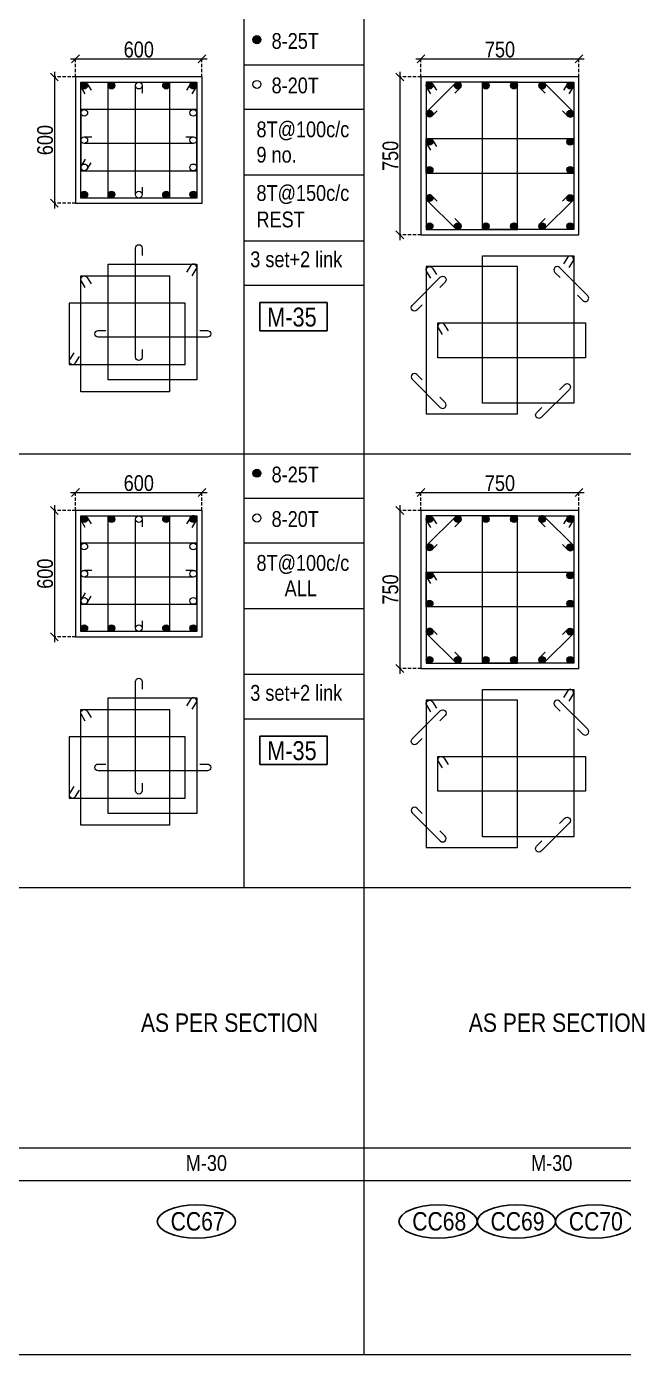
# Model space of a CAD drawing. Header units: millimetres. Extents: x 1112055 to 3390982, y -148532 to 766891.
# Drawn here: x 2734651 to 2745985, y 574628 to 599864 of the extents above; entities that cross this region are included whole.
import ezdxf
from ezdxf.enums import TextEntityAlignment as Align

# ---------------------------------------------------------------- set-up
doc = ezdxf.new("R2010")
doc.units = ezdxf.units.MM
doc.header["$PDMODE"] = 35
doc.header["$PDSIZE"] = -25
doc.linetypes.add('DASHED2', pattern=[0.375, 0.25, -0.125])
doc.linetypes.add('Hidden', pattern=[9.525, 6.35, -3.175])
for name, color, linetype, lineweight in [('B COL. SIZE DIM', 220, 'Continuous', 25), ('B COLSCH', 204, 'Continuous', 20), ('B COLUMN', 1, 'Hidden', 9), ('B STEEL', 34, 'Continuous', 15)]:
    doc.layers.add(name, color=color, linetype=linetype, lineweight=lineweight)
doc.layers.add('B TEXT', color=7, linetype='Continuous')
doc.styles.add('dim inside', font='romans.shx', dxfattribs={"width": 0.8, "height": 125})
doc.styles.add('SWINC', font='swissc.ttf')
doc.dimstyles.new('dim inside', dxfattribs={"dimtxt": 125, "dimasz": 100, "dimexe": 0, "dimexo": 0, "dimgap": 10, "dimtad": 0, "dimdec": 0, "dimzin": 0, "dimdsep": 46, "dimtxsty": 'dim inside', "dimblk": 'SMALL', "dimcen": 0.09, "dimadec": 0, "dimazin": 0, "dimtfac": 1, "dimtdec": 0, "dimtofl": 0, "dimtmove": 0, "dimatfit": 3, "dimfxl": 1, "dimtolj": 1, "dimtzin": 0, "dimarcsym": 2})

# ---------------------------------------------------------------- blocks, each defined once
blk = doc.blocks.new('_Oblique')
at = {"color": 0, "linetype": 'ByBlock', "lineweight": -2}
blk.add_line((-0.5, -0.5), (0.5, 0.5), dxfattribs=at)
blk = doc.blocks.new('*D5473')
at = {"layer": 'B COL. SIZE DIM', "color": 250, "lineweight": 9, "ltscale": 250, "transparency": 16777216}
blk.add_line((2735482, 591011), (2738082, 591011), dxfattribs=at)
at = {"layer": 'B COL. SIZE DIM', "color": 250, "linetype": 'DASHED2', "lineweight": 9, "ltscale": 250, "transparency": 16777216}
for p, q in [((2735582, 590666), (2735582, 591011)), ((2737982, 590666), (2737982, 591011))]:
    blk.add_line(p, q, dxfattribs=at)
at = {"layer": 'Defpoints', "color": 0, "lineweight": 40, "transparency": 16777216}
for p in [(2737982, 591011), (2735582, 590666), (2737982, 590666)]:
    blk.add_point(p, dxfattribs=at)
at = {"layer": 'B COL. SIZE DIM', "color": 250, "lineweight": 9, "transparency": 16777216, "xscale": 150, "yscale": 150, "zscale": 150, "rotation": 180}
blk.add_blockref('_Oblique', (2735582, 591011), dxfattribs=at)
at = {"layer": 'B COL. SIZE DIM', "color": 250, "lineweight": 9, "transparency": 16777216, "xscale": 150, "yscale": 150, "zscale": 150}
blk.add_blockref('_Oblique', (2737982, 591011), dxfattribs=at)
at = {"layer": 'B COL. SIZE DIM', "color": 6, "transparency": 16777216, "insert": (2736782, 591186), "char_height": 300, "attachment_point": 5, "style": 'SWINC'}
blk.add_mtext('\\A1;600', dxfattribs=at)
blk = doc.blocks.new('*D5474')
at = {"layer": 'B COL. SIZE DIM', "color": 250, "lineweight": 9, "ltscale": 250, "transparency": 16777216}
blk.add_line((2735178, 590766), (2735178, 588166), dxfattribs=at)
at = {"layer": 'B COL. SIZE DIM', "color": 250, "linetype": 'DASHED2', "lineweight": 9, "ltscale": 250, "transparency": 16777216}
for p, q in [((2735582, 590666), (2735178, 590666)), ((2735582, 588266), (2735178, 588266))]:
    blk.add_line(p, q, dxfattribs=at)
at = {"layer": 'Defpoints', "color": 0, "lineweight": 40, "transparency": 16777216}
for p in [(2735582, 590666), (2735178, 588266), (2735582, 588266)]:
    blk.add_point(p, dxfattribs=at)
at = {"layer": 'B COL. SIZE DIM', "color": 250, "lineweight": 9, "transparency": 16777216, "xscale": 150, "yscale": 150, "zscale": 150}
for p, rotation in [((2735178, 590666), 90), ((2735178, 588266), 270)]:
    blk.add_blockref('_Oblique', p, dxfattribs=dict(at, rotation=rotation))
at = {"layer": 'B COL. SIZE DIM', "color": 6, "transparency": 16777216, "insert": (2735003, 589466), "char_height": 300, "attachment_point": 5, "rotation": 90, "style": 'SWINC'}
blk.add_mtext('\\A1;600', dxfattribs=at)
blk = doc.blocks.new('*D5475')
at = {"layer": 'B COL. SIZE DIM', "color": 250, "lineweight": 9, "ltscale": 250, "transparency": 16777216}
blk.add_line((2735482, 599251), (2738082, 599251), dxfattribs=at)
at = {"layer": 'B COL. SIZE DIM', "color": 250, "linetype": 'DASHED2', "lineweight": 9, "ltscale": 250, "transparency": 16777216}
for p, q in [((2735582, 598906), (2735582, 599251)), ((2737982, 598906), (2737982, 599251))]:
    blk.add_line(p, q, dxfattribs=at)
at = {"layer": 'Defpoints', "color": 0, "lineweight": 40, "transparency": 16777216}
for p in [(2737982, 599251), (2735582, 598906), (2737982, 598906)]:
    blk.add_point(p, dxfattribs=at)
at = {"layer": 'B COL. SIZE DIM', "color": 250, "lineweight": 9, "transparency": 16777216, "xscale": 150, "yscale": 150, "zscale": 150, "rotation": 180}
blk.add_blockref('_Oblique', (2735582, 599251), dxfattribs=at)
at = {"layer": 'B COL. SIZE DIM', "color": 250, "lineweight": 9, "transparency": 16777216, "xscale": 150, "yscale": 150, "zscale": 150}
blk.add_blockref('_Oblique', (2737982, 599251), dxfattribs=at)
at = {"layer": 'B COL. SIZE DIM', "color": 6, "transparency": 16777216, "insert": (2736782, 599426), "char_height": 300, "attachment_point": 5, "style": 'SWINC'}
blk.add_mtext('\\A1;600', dxfattribs=at)
blk = doc.blocks.new('*D5476')
at = {"layer": 'B COL. SIZE DIM', "color": 250, "lineweight": 9, "ltscale": 250, "transparency": 16777216}
blk.add_line((2735178, 599006), (2735178, 596406), dxfattribs=at)
at = {"layer": 'B COL. SIZE DIM', "color": 250, "linetype": 'DASHED2', "lineweight": 9, "ltscale": 250, "transparency": 16777216}
for p, q in [((2735582, 598906), (2735178, 598906)), ((2735582, 596506), (2735178, 596506))]:
    blk.add_line(p, q, dxfattribs=at)
at = {"layer": 'Defpoints', "color": 0, "lineweight": 40, "transparency": 16777216}
for p in [(2735582, 598906), (2735178, 596506), (2735582, 596506)]:
    blk.add_point(p, dxfattribs=at)
at = {"layer": 'B COL. SIZE DIM', "color": 250, "lineweight": 9, "transparency": 16777216, "xscale": 150, "yscale": 150, "zscale": 150}
for p, rotation in [((2735178, 598906), 90), ((2735178, 596506), 270)]:
    blk.add_blockref('_Oblique', p, dxfattribs=dict(at, rotation=rotation))
at = {"layer": 'B COL. SIZE DIM', "color": 6, "transparency": 16777216, "insert": (2735003, 597706), "char_height": 300, "attachment_point": 5, "rotation": 90, "style": 'SWINC'}
blk.add_mtext('\\A1;600', dxfattribs=at)
blk = doc.blocks.new('*D5485')
at = {"layer": 'B COL. SIZE DIM', "color": 250, "lineweight": 9, "ltscale": 250, "transparency": 16777216}
blk.add_line((2742041, 591011), (2745241, 591011), dxfattribs=at)
at = {"layer": 'B COL. SIZE DIM', "color": 250, "linetype": 'DASHED2', "lineweight": 9, "ltscale": 250, "transparency": 16777216}
for p, q in [((2742141, 590666), (2742141, 591011)), ((2745141, 590666), (2745141, 591011))]:
    blk.add_line(p, q, dxfattribs=at)
at = {"layer": 'Defpoints', "color": 0, "lineweight": 40, "transparency": 16777216}
for p in [(2745141, 591011), (2742141, 590666), (2745141, 590666)]:
    blk.add_point(p, dxfattribs=at)
at = {"layer": 'B COL. SIZE DIM', "color": 250, "lineweight": 9, "transparency": 16777216, "xscale": 150, "yscale": 150, "zscale": 150, "rotation": 180}
blk.add_blockref('_Oblique', (2742141, 591011), dxfattribs=at)
at = {"layer": 'B COL. SIZE DIM', "color": 250, "lineweight": 9, "transparency": 16777216, "xscale": 150, "yscale": 150, "zscale": 150}
blk.add_blockref('_Oblique', (2745141, 591011), dxfattribs=at)
at = {"layer": 'B COL. SIZE DIM', "color": 6, "transparency": 16777216, "insert": (2743641, 591186), "char_height": 300, "attachment_point": 5, "style": 'SWINC'}
blk.add_mtext('\\A1;750', dxfattribs=at)
blk = doc.blocks.new('*D5486')
at = {"layer": 'B COL. SIZE DIM', "color": 250, "lineweight": 9, "ltscale": 250, "transparency": 16777216}
blk.add_line((2741737, 590766), (2741737, 587566), dxfattribs=at)
at = {"layer": 'B COL. SIZE DIM', "color": 250, "linetype": 'DASHED2', "lineweight": 9, "ltscale": 250, "transparency": 16777216}
for p, q in [((2742141, 590666), (2741737, 590666)), ((2742141, 587666), (2741737, 587666))]:
    blk.add_line(p, q, dxfattribs=at)
at = {"layer": 'Defpoints', "color": 0, "lineweight": 40, "transparency": 16777216}
for p in [(2742141, 590666), (2741737, 587666), (2742141, 587666)]:
    blk.add_point(p, dxfattribs=at)
at = {"layer": 'B COL. SIZE DIM', "color": 250, "lineweight": 9, "transparency": 16777216, "xscale": 150, "yscale": 150, "zscale": 150}
for p, rotation in [((2741737, 590666), 90), ((2741737, 587666), 270)]:
    blk.add_blockref('_Oblique', p, dxfattribs=dict(at, rotation=rotation))
at = {"layer": 'B COL. SIZE DIM', "color": 6, "transparency": 16777216, "insert": (2741562, 589166), "char_height": 300, "attachment_point": 5, "rotation": 90, "style": 'SWINC'}
blk.add_mtext('\\A1;750', dxfattribs=at)
blk = doc.blocks.new('*D5489')
at = {"layer": 'B COL. SIZE DIM', "color": 250, "lineweight": 9, "ltscale": 250, "transparency": 16777216}
blk.add_line((2742041, 599251), (2745241, 599251), dxfattribs=at)
at = {"layer": 'B COL. SIZE DIM', "color": 250, "linetype": 'DASHED2', "lineweight": 9, "ltscale": 250, "transparency": 16777216}
for p, q in [((2742141, 598906), (2742141, 599251)), ((2745141, 598906), (2745141, 599251))]:
    blk.add_line(p, q, dxfattribs=at)
at = {"layer": 'Defpoints', "color": 0, "lineweight": 40, "transparency": 16777216}
for p in [(2745141, 599251), (2742141, 598906), (2745141, 598906)]:
    blk.add_point(p, dxfattribs=at)
at = {"layer": 'B COL. SIZE DIM', "color": 250, "lineweight": 9, "transparency": 16777216, "xscale": 150, "yscale": 150, "zscale": 150, "rotation": 180}
blk.add_blockref('_Oblique', (2742141, 599251), dxfattribs=at)
at = {"layer": 'B COL. SIZE DIM', "color": 250, "lineweight": 9, "transparency": 16777216, "xscale": 150, "yscale": 150, "zscale": 150}
blk.add_blockref('_Oblique', (2745141, 599251), dxfattribs=at)
at = {"layer": 'B COL. SIZE DIM', "color": 6, "transparency": 16777216, "insert": (2743641, 599426), "char_height": 300, "attachment_point": 5, "style": 'SWINC'}
blk.add_mtext('\\A1;750', dxfattribs=at)
blk = doc.blocks.new('*D5490')
at = {"layer": 'B COL. SIZE DIM', "color": 250, "lineweight": 9, "ltscale": 250, "transparency": 16777216}
blk.add_line((2741737, 599006), (2741737, 595806), dxfattribs=at)
at = {"layer": 'B COL. SIZE DIM', "color": 250, "linetype": 'DASHED2', "lineweight": 9, "ltscale": 250, "transparency": 16777216}
for p, q in [((2742141, 598906), (2741737, 598906)), ((2742141, 595906), (2741737, 595906))]:
    blk.add_line(p, q, dxfattribs=at)
at = {"layer": 'Defpoints', "color": 0, "lineweight": 40, "transparency": 16777216}
for p in [(2742141, 598906), (2741737, 595906), (2742141, 595906)]:
    blk.add_point(p, dxfattribs=at)
at = {"layer": 'B COL. SIZE DIM', "color": 250, "lineweight": 9, "transparency": 16777216, "xscale": 150, "yscale": 150, "zscale": 150}
for p, rotation in [((2741737, 598906), 90), ((2741737, 595906), 270)]:
    blk.add_blockref('_Oblique', p, dxfattribs=dict(at, rotation=rotation))
at = {"layer": 'B COL. SIZE DIM', "color": 6, "transparency": 16777216, "insert": (2741562, 597406), "char_height": 300, "attachment_point": 5, "rotation": 90, "style": 'SWINC'}
blk.add_mtext('\\A1;750', dxfattribs=at)

msp = doc.modelspace()

# ---------------------------------------------------------------- hatches: boundary and pattern name
at = {"layer": 'B STEEL', "lineweight": 9, "ltscale": 0.5}
h = msp.add_hatch(color=34, dxfattribs=at)
edge = h.paths.add_edge_path()
edge.add_arc((2739025.3, 599614.8), 76.8, 0, 360)
h = msp.add_hatch(color=34, dxfattribs=at)
edge = h.paths.add_edge_path()
edge.add_arc((2735746.2, 598741.7), 64, 0, 360)
at = {"layer": 'B STEEL'}
h = msp.add_hatch(color=34, dxfattribs=at)
edge = h.paths.add_edge_path()
edge.add_arc((2736264.2, 598741.7), 64, 0, 360)
h = msp.add_hatch(color=34, dxfattribs=at)
edge = h.paths.add_edge_path()
edge.add_arc((2737300.1, 598741.7), 64, 0, 360)
at = {"layer": 'B STEEL', "lineweight": 9, "ltscale": 0.5}
h = msp.add_hatch(color=34, dxfattribs=at)
edge = h.paths.add_edge_path()
edge.add_arc((2737818.1, 598741.7), 64, 180, 540, ccw=False)
h = msp.add_hatch(color=34, dxfattribs=at)
edge = h.paths.add_edge_path()
edge.add_arc((2742304.5, 598741.7), 64, 0, 360)
at = {"layer": 'B STEEL'}
h = msp.add_hatch(color=34, dxfattribs=at)
edge = h.paths.add_edge_path()
edge.add_arc((2742838.9, 598741.7), 64, 0, 360)
h = msp.add_hatch(color=34, dxfattribs=at)
edge = h.paths.add_edge_path()
edge.add_arc((2743373.3, 598741.7), 64, 0, 360)
h = msp.add_hatch(color=34, dxfattribs=at)
edge = h.paths.add_edge_path()
edge.add_arc((2743907.7, 598741.7), 64, 0, 360)
h = msp.add_hatch(color=34, dxfattribs=at)
edge = h.paths.add_edge_path()
edge.add_arc((2744442.1, 598741.7), 64, 0, 360)
at = {"layer": 'B STEEL', "lineweight": 9, "ltscale": 0.5}
h = msp.add_hatch(color=34, dxfattribs=at)
edge = h.paths.add_edge_path()
edge.add_arc((2744976.5, 598741.7), 64, 180, 540, ccw=False)
at = {"layer": 'B STEEL'}
h = msp.add_hatch(color=34, dxfattribs=at)
edge = h.paths.add_edge_path()
edge.add_arc((2742304.5, 598207.3), 64, 0, 360)
h = msp.add_hatch(color=34, dxfattribs=at)
edge = h.paths.add_edge_path()
edge.add_arc((2744976.5, 598207.3), 64, 0, 360)
h = msp.add_hatch(color=34, dxfattribs=at)
edge = h.paths.add_edge_path()
edge.add_arc((2742304.5, 597672.9), 64, 0, 360)
h = msp.add_hatch(color=34, dxfattribs=at)
edge = h.paths.add_edge_path()
edge.add_arc((2744976.5, 597672.9), 64, 0, 360)
h = msp.add_hatch(color=34, dxfattribs=at)
edge = h.paths.add_edge_path()
edge.add_arc((2742304.5, 597138.5), 64, 0, 360)
h = msp.add_hatch(color=34, dxfattribs=at)
edge = h.paths.add_edge_path()
edge.add_arc((2744976.5, 597138.5), 64, 0, 360)
at = {"layer": 'B STEEL', "lineweight": 9, "ltscale": 0.5}
h = msp.add_hatch(color=34, dxfattribs=at)
edge = h.paths.add_edge_path()
edge.add_arc((2735746.2, 596669.7), 64, 0, 360, ccw=False)
at = {"layer": 'B STEEL'}
h = msp.add_hatch(color=34, dxfattribs=at)
edge = h.paths.add_edge_path()
edge.add_arc((2736264.2, 596669.7), 64, 0, 360)
h = msp.add_hatch(color=34, dxfattribs=at)
edge = h.paths.add_edge_path()
edge.add_arc((2737300.1, 596669.7), 64, 0, 360)
at = {"layer": 'B STEEL', "lineweight": 9, "ltscale": 0.5}
h = msp.add_hatch(color=34, dxfattribs=at)
edge = h.paths.add_edge_path()
edge.add_arc((2737818.1, 596669.7), 64, -180, 180)
at = {"layer": 'B STEEL'}
h = msp.add_hatch(color=34, dxfattribs=at)
edge = h.paths.add_edge_path()
edge.add_arc((2742304.5, 596604.1), 64, 0, 360)
h = msp.add_hatch(color=34, dxfattribs=at)
edge = h.paths.add_edge_path()
edge.add_arc((2744976.5, 596604.1), 64, 0, 360)
at = {"layer": 'B STEEL', "lineweight": 9, "ltscale": 0.5}
h = msp.add_hatch(color=34, dxfattribs=at)
edge = h.paths.add_edge_path()
edge.add_arc((2742304.5, 596069.7), 64, 0, 360, ccw=False)
at = {"layer": 'B STEEL'}
h = msp.add_hatch(color=34, dxfattribs=at)
edge = h.paths.add_edge_path()
edge.add_arc((2742838.9, 596069.7), 64, 0, 360)
h = msp.add_hatch(color=34, dxfattribs=at)
edge = h.paths.add_edge_path()
edge.add_arc((2743373.3, 596069.7), 64, 0, 360)
h = msp.add_hatch(color=34, dxfattribs=at)
edge = h.paths.add_edge_path()
edge.add_arc((2743907.7, 596069.7), 64, 0, 360)
h = msp.add_hatch(color=34, dxfattribs=at)
edge = h.paths.add_edge_path()
edge.add_arc((2744442.1, 596069.7), 64, 0, 360)
at = {"layer": 'B STEEL', "lineweight": 9, "ltscale": 0.5}
h = msp.add_hatch(color=34, dxfattribs=at)
edge = h.paths.add_edge_path()
edge.add_arc((2744976.5, 596069.7), 64, -180, 180)
h = msp.add_hatch(color=34, dxfattribs=at)
edge = h.paths.add_edge_path()
edge.add_arc((2739025.3, 591375), 76.8, 0, 360)
h = msp.add_hatch(color=34, dxfattribs=at)
edge = h.paths.add_edge_path()
edge.add_arc((2735746.2, 590501.8), 64, 0, 360)
at = {"layer": 'B STEEL'}
h = msp.add_hatch(color=34, dxfattribs=at)
edge = h.paths.add_edge_path()
edge.add_arc((2736264.2, 590501.8), 64, 0, 360)
h = msp.add_hatch(color=34, dxfattribs=at)
edge = h.paths.add_edge_path()
edge.add_arc((2737300.1, 590501.8), 64, 0, 360)
at = {"layer": 'B STEEL', "lineweight": 9, "ltscale": 0.5}
h = msp.add_hatch(color=34, dxfattribs=at)
edge = h.paths.add_edge_path()
edge.add_arc((2737818.1, 590501.8), 64, 180, 540, ccw=False)
h = msp.add_hatch(color=34, dxfattribs=at)
edge = h.paths.add_edge_path()
edge.add_arc((2742304.5, 590501.8), 64, 0, 360)
at = {"layer": 'B STEEL'}
h = msp.add_hatch(color=34, dxfattribs=at)
edge = h.paths.add_edge_path()
edge.add_arc((2742838.9, 590501.8), 64, 0, 360)
h = msp.add_hatch(color=34, dxfattribs=at)
edge = h.paths.add_edge_path()
edge.add_arc((2743373.3, 590501.8), 64, 0, 360)
h = msp.add_hatch(color=34, dxfattribs=at)
edge = h.paths.add_edge_path()
edge.add_arc((2743907.7, 590501.8), 64, 0, 360)
h = msp.add_hatch(color=34, dxfattribs=at)
edge = h.paths.add_edge_path()
edge.add_arc((2744442.1, 590501.8), 64, 0, 360)
at = {"layer": 'B STEEL', "lineweight": 9, "ltscale": 0.5}
h = msp.add_hatch(color=34, dxfattribs=at)
edge = h.paths.add_edge_path()
edge.add_arc((2744976.5, 590501.8), 64, 180, 540, ccw=False)
at = {"layer": 'B STEEL'}
h = msp.add_hatch(color=34, dxfattribs=at)
edge = h.paths.add_edge_path()
edge.add_arc((2742304.5, 589967.4), 64, 0, 360)
h = msp.add_hatch(color=34, dxfattribs=at)
edge = h.paths.add_edge_path()
edge.add_arc((2744976.5, 589967.4), 64, 0, 360)
h = msp.add_hatch(color=34, dxfattribs=at)
edge = h.paths.add_edge_path()
edge.add_arc((2742304.5, 589433), 64, 0, 360)
h = msp.add_hatch(color=34, dxfattribs=at)
edge = h.paths.add_edge_path()
edge.add_arc((2744976.5, 589433), 64, 0, 360)
h = msp.add_hatch(color=34, dxfattribs=at)
edge = h.paths.add_edge_path()
edge.add_arc((2742304.5, 588898.6), 64, 0, 360)
h = msp.add_hatch(color=34, dxfattribs=at)
edge = h.paths.add_edge_path()
edge.add_arc((2744976.5, 588898.6), 64, 0, 360)
at = {"layer": 'B STEEL', "lineweight": 9, "ltscale": 0.5}
h = msp.add_hatch(color=34, dxfattribs=at)
edge = h.paths.add_edge_path()
edge.add_arc((2735746.2, 588429.9), 64, 0, 360, ccw=False)
at = {"layer": 'B STEEL'}
h = msp.add_hatch(color=34, dxfattribs=at)
edge = h.paths.add_edge_path()
edge.add_arc((2736264.2, 588429.9), 64, 0, 360)
h = msp.add_hatch(color=34, dxfattribs=at)
edge = h.paths.add_edge_path()
edge.add_arc((2737300.1, 588429.9), 64, 0, 360)
at = {"layer": 'B STEEL', "lineweight": 9, "ltscale": 0.5}
h = msp.add_hatch(color=34, dxfattribs=at)
edge = h.paths.add_edge_path()
edge.add_arc((2737818.1, 588429.9), 64, -180, 180)
at = {"layer": 'B STEEL'}
h = msp.add_hatch(color=34, dxfattribs=at)
edge = h.paths.add_edge_path()
edge.add_arc((2742304.5, 588364.2), 64, 0, 360)
h = msp.add_hatch(color=34, dxfattribs=at)
edge = h.paths.add_edge_path()
edge.add_arc((2744976.5, 588364.2), 64, 0, 360)
at = {"layer": 'B STEEL', "lineweight": 9, "ltscale": 0.5}
h = msp.add_hatch(color=34, dxfattribs=at)
edge = h.paths.add_edge_path()
edge.add_arc((2742304.5, 587829.9), 64, 0, 360, ccw=False)
at = {"layer": 'B STEEL'}
h = msp.add_hatch(color=34, dxfattribs=at)
edge = h.paths.add_edge_path()
edge.add_arc((2742838.9, 587829.9), 64, 0, 360)
h = msp.add_hatch(color=34, dxfattribs=at)
edge = h.paths.add_edge_path()
edge.add_arc((2743373.3, 587829.9), 64, 0, 360)
h = msp.add_hatch(color=34, dxfattribs=at)
edge = h.paths.add_edge_path()
edge.add_arc((2743907.7, 587829.9), 64, 0, 360)
h = msp.add_hatch(color=34, dxfattribs=at)
edge = h.paths.add_edge_path()
edge.add_arc((2744442.1, 587829.9), 64, 0, 360)
at = {"layer": 'B STEEL', "lineweight": 9, "ltscale": 0.5}
h = msp.add_hatch(color=34, dxfattribs=at)
edge = h.paths.add_edge_path()
edge.add_arc((2744976.5, 587829.9), 64, -180, 180)

# ---------------------------------------------------------------- linework, layer by layer
at = {"layer": 'B COLSCH', "color": 250, "lineweight": 0}
for p, q in [((2741053.4, 649422.2), (2741053.4, 574628.3)), ((2738779.1, 641182.4), (2738779.1, 583503.5)), ((2738779.1, 599138.2), (2741053.4, 599138.2)), ((2738779.1, 598293.2), (2741053.4, 598293.2)), ((2738779.1, 597043.4), (2741053.4, 597043.4)), ((2738779.1, 595793.6), (2741053.4, 595793.6)), ((2738779.1, 594948.6), (2741053.4, 594948.6)), ((2686433.2, 591743.3), (2815548.4, 591743.3)), ((2738779.1, 590898.3), (2741053.4, 590898.3)), ((2738779.1, 590053.3), (2741053.4, 590053.3)), ((2738779.1, 588803.5), (2741053.4, 588803.5)), ((2738779.1, 587553.8), (2741053.4, 587553.8)), ((2738779.1, 586708.8), (2741053.4, 586708.8)), ((2686433.2, 583503.5), (2815548.4, 583503.5)), ((2686433.2, 578552.6), (2815548.4, 578552.6)), ((2686433.2, 577933.7), (2815548.4, 577933.7)), ((2686433.2, 574628.3), (2815548.4, 574628.3))]:
    msp.add_line(p, q, dxfattribs=at)
at = {"layer": 'B COLUMN', "color": 1, "linetype": 'ByBlock', "lineweight": 20}
for points in [[(2735582.2, 596505.7), (2737982.2, 596505.7), (2737982.2, 598905.7), (2735582.2, 598905.7)], [(2742140.5, 595905.7), (2745140.5, 595905.7), (2745140.5, 598905.7), (2742140.5, 598905.7)], [(2735582.2, 588265.8), (2737982.2, 588265.8), (2737982.2, 590665.8), (2735582.2, 590665.8)], [(2742140.5, 587665.8), (2745140.5, 587665.8), (2745140.5, 590665.8), (2742140.5, 590665.8)]]:
    msp.add_lwpolyline(points, close=True, dxfattribs=at)
at = {"layer": 'B STEEL', "color": 34, "lineweight": 9, "ltscale": 0.5}
for points in [[(2735766.4, 598586.6), (2735691.7, 598708.1, -1), (2735800.7, 598775.2), (2735875.5, 598653.7)], [(2736846.2, 596812.3), (2736846.2, 596669.7, -1), (2736718.1, 596669.7), (2736718.1, 598741.7, -1), (2736846.2, 598741.7), (2736846.2, 598599)], [(2737797.9, 598586.6), (2737872.7, 598708.1, 1), (2737763.6, 598775.2), (2737688.9, 598653.7)], [(2742324.8, 598586.6), (2742250, 598708.1, -1), (2742359.1, 598775.2), (2742433.8, 598653.7)], [(2742450.7, 598262.9), (2742349.8, 598162, -1), (2742259.3, 598252.5), (2742793.7, 598786.9, -1), (2742884.2, 598696.4), (2742783.3, 598595.5)], [(2744830.4, 598262.9), (2744931.2, 598162, 1), (2745021.8, 598252.5), (2744487.4, 598786.9, 1), (2744396.8, 598696.4), (2744497.7, 598595.5)], [(2744956.3, 598586.6), (2745031, 598708.1, 1), (2744922, 598775.2), (2744847.2, 598653.7)], [(2737675.5, 597769.7), (2737818.1, 597769.7, -1), (2737818.1, 597641.7), (2735746.2, 597641.7, -1), (2735746.2, 597769.7), (2735888.8, 597769.7)], [(2742324.8, 597517.8), (2742250, 597639.3, -1), (2742359.1, 597706.4), (2742433.8, 597584.9)], [(2735766.4, 597342.7), (2735691.7, 597221.2, 1), (2735800.7, 597154.1), (2735875.5, 597275.6)], [(2742450.7, 596548.5), (2742349.8, 596649.4, 1), (2742259.3, 596558.8), (2742793.7, 596024.4, 1), (2742884.2, 596115), (2742783.3, 596215.8)], [(2744830.4, 596548.5), (2744931.2, 596649.4, -1), (2745021.8, 596558.8), (2744487.4, 596024.4, -1), (2744396.8, 596115), (2744497.7, 596215.8)], [(2736846.2, 593724.9), (2736846.2, 593582.2, -1), (2736718.1, 593582.2), (2736718.1, 595654.2, -1), (2736846.2, 595654.2), (2736846.2, 595511.5)], [(2737797.9, 595128.8), (2737872.7, 595250.3, 1), (2737763.6, 595317.4), (2737688.9, 595196)], [(2744956.3, 595285.4), (2745031, 595406.9, 1), (2744922, 595474), (2744847.2, 595352.5)], [(2735766.4, 594905.8), (2735691.7, 595027.3, -1), (2735800.7, 595094.4), (2735875.5, 594972.9)], [(2742164.7, 594574.7), (2742063.9, 594473.8, -1), (2741973.3, 594564.4), (2742507.7, 595098.8, -1), (2742598.3, 595008.2), (2742497.4, 594907.4)], [(2742324.8, 595083), (2742250, 595204.5, -1), (2742359.1, 595271.6), (2742433.8, 595150.2)], [(2745116.3, 594759.3), (2745217.2, 594658.4, 1), (2745307.7, 594749), (2744773.3, 595283.3, 1), (2744682.8, 595192.8), (2744783.7, 595091.9)], [(2737941.1, 594088.8), (2738083.7, 594088.8, -1), (2738083.7, 593960.8), (2736011.7, 593960.8, -1), (2736011.7, 594088.8), (2736154.4, 594088.8)], [(2742547.9, 594014.3), (2742473.2, 594135.7, -1), (2742582.2, 594202.9), (2742657, 594081.4)], [(2735545.1, 593661.9), (2735470.4, 593540.4, 1), (2735579.4, 593473.3), (2735654.2, 593594.8)], [(2742164.7, 593150.4), (2742063.9, 593251.3, 1), (2741973.3, 593160.7), (2742507.7, 592626.4, 1), (2742598.3, 592716.9), (2742497.4, 592817.8)], [(2744768.9, 592959.3), (2744869.7, 593060.2, -1), (2744960.3, 592969.6), (2744425.9, 592435.2, -1), (2744335.4, 592525.8), (2744436.2, 592626.6)], [(2735766.4, 590346.8), (2735691.7, 590468.3, -1), (2735800.7, 590535.4), (2735875.5, 590413.9)], [(2736846.2, 588572.5), (2736846.2, 588429.9, -1), (2736718.1, 588429.9), (2736718.1, 590501.8, -1), (2736846.2, 590501.8), (2736846.2, 590359.2)], [(2737797.9, 590346.8), (2737872.7, 590468.3, 1), (2737763.6, 590535.4), (2737688.9, 590413.9)], [(2742324.8, 590346.8), (2742250, 590468.3, -1), (2742359.1, 590535.4), (2742433.8, 590413.9)], [(2742450.7, 590023), (2742349.8, 589922.2, -1), (2742259.3, 590012.7), (2742793.7, 590547.1, -1), (2742884.2, 590456.5), (2742783.3, 590355.7)], [(2744830.4, 590023), (2744931.2, 589922.2, 1), (2745021.8, 590012.7), (2744487.4, 590547.1, 1), (2744396.8, 590456.5), (2744497.7, 590355.7)], [(2744956.3, 590346.8), (2745031, 590468.3, 1), (2744922, 590535.4), (2744847.2, 590413.9)], [(2737675.5, 589529.9), (2737818.1, 589529.9, -1), (2737818.1, 589401.8), (2735746.2, 589401.8, -1), (2735746.2, 589529.9), (2735888.8, 589529.9)], [(2742324.8, 589278), (2742250, 589399.5, -1), (2742359.1, 589466.6), (2742433.8, 589345.1)], [(2735766.4, 589102.9), (2735691.7, 588981.4, 1), (2735800.7, 588914.3), (2735875.5, 589035.8)], [(2742450.7, 588308.6), (2742349.8, 588409.5, 1), (2742259.3, 588319), (2742793.7, 587784.6, 1), (2742884.2, 587875.1), (2742783.3, 587976)], [(2744830.4, 588308.6), (2744931.2, 588409.5, -1), (2745021.8, 588319), (2744487.4, 587784.6, -1), (2744396.8, 587875.1), (2744497.7, 587976)], [(2736846.2, 585485), (2736846.2, 585342.4, -1), (2736718.1, 585342.4), (2736718.1, 587414.3, -1), (2736846.2, 587414.3), (2736846.2, 587271.7)], [(2744956.3, 587045.6), (2745031, 587167.1, 1), (2744922, 587234.2), (2744847.2, 587112.7)], [(2737797.9, 586889), (2737872.7, 587010.5, 1), (2737763.6, 587077.6), (2737688.9, 586956.1)], [(2742324.8, 586843.2), (2742250, 586964.7, -1), (2742359.1, 587031.8), (2742433.8, 586910.3)], [(2745116.3, 586519.4), (2745217.2, 586418.6, 1), (2745307.7, 586509.1), (2744773.3, 587043.5, 1), (2744682.8, 586953), (2744783.7, 586852.1)], [(2735766.4, 586665.9), (2735691.7, 586787.4, -1), (2735800.7, 586854.5), (2735875.5, 586733)], [(2742164.7, 586334.9), (2742063.9, 586234, -1), (2741973.3, 586324.5), (2742507.7, 586858.9, -1), (2742598.3, 586768.4), (2742497.4, 586667.5)], [(2742547.9, 585774.4), (2742473.2, 585895.9, -1), (2742582.2, 585963), (2742657, 585841.5)], [(2737941.1, 585849), (2738083.7, 585849, -1), (2738083.7, 585721), (2736011.7, 585721, -1), (2736011.7, 585849), (2736154.4, 585849)], [(2735545.1, 585422), (2735470.4, 585300.5, 1), (2735579.4, 585233.4), (2735654.2, 585354.9)], [(2742164.7, 584910.6), (2742063.9, 585011.4, 1), (2741973.3, 584920.9), (2742507.7, 584386.5, 1), (2742598.3, 584477), (2742497.4, 584577.9)], [(2744768.9, 584719.5), (2744869.7, 584820.3, -1), (2744960.3, 584729.8), (2744425.9, 584195.4, -1), (2744335.4, 584285.9), (2744436.2, 584386.8)]]:
    msp.add_lwpolyline(points, format="xyb", dxfattribs=at)
for points in [[(2737364.2, 598805.7), (2737364.2, 596605.7), (2735682.2, 596605.7), (2735682.2, 598805.7)], [(2737882.2, 598805.7), (2737882.2, 596605.7), (2736200.1, 596605.7), (2736200.1, 598805.7)], [(2742240.5, 596005.7), (2743971.7, 596005.7), (2743971.7, 598805.7), (2742240.5, 598805.7)], [(2745040.5, 596005.7), (2743309.3, 596005.7), (2743309.3, 598805.7), (2745040.5, 598805.7)], [(2735682.2, 597123.7), (2737882.2, 597123.7), (2737882.2, 598287.7), (2735682.2, 598287.7)], [(2742240.5, 597736.9), (2745040.5, 597736.9), (2745040.5, 597074.5), (2742240.5, 597074.5)], [(2737882.2, 595347.9), (2737882.2, 593147.9), (2736200.1, 593147.9), (2736200.1, 595347.9)], [(2745040.5, 592704.5), (2743309.3, 592704.5), (2743309.3, 595504.5), (2745040.5, 595504.5)], [(2737364.2, 595124.8), (2737364.2, 592924.8), (2735682.2, 592924.8), (2735682.2, 595124.8)], [(2742240.5, 592502.1), (2743971.7, 592502.1), (2743971.7, 595302.1), (2742240.5, 595302.1)], [(2735460.9, 593442.8), (2737660.9, 593442.8), (2737660.9, 594606.8), (2735460.9, 594606.8)], [(2742463.7, 594233.3), (2745263.7, 594233.3), (2745263.7, 593570.9), (2742463.7, 593570.9)], [(2737364.2, 590565.8), (2737364.2, 588365.8), (2735682.2, 588365.8), (2735682.2, 590565.8)], [(2737882.2, 590565.8), (2737882.2, 588365.8), (2736200.1, 588365.8), (2736200.1, 590565.8)], [(2742240.5, 587765.8), (2743971.7, 587765.8), (2743971.7, 590565.8), (2742240.5, 590565.8)], [(2745040.5, 587765.8), (2743309.3, 587765.8), (2743309.3, 590565.8), (2745040.5, 590565.8)], [(2735682.2, 588883.8), (2737882.2, 588883.8), (2737882.2, 590047.8), (2735682.2, 590047.8)], [(2742240.5, 589497), (2745040.5, 589497), (2745040.5, 588834.6), (2742240.5, 588834.6)], [(2745040.5, 584464.6), (2743309.3, 584464.6), (2743309.3, 587264.6), (2745040.5, 587264.6)], [(2737882.2, 587108.1), (2737882.2, 584908.1), (2736200.1, 584908.1), (2736200.1, 587108.1)], [(2742240.5, 584262.3), (2743971.7, 584262.3), (2743971.7, 587062.3), (2742240.5, 587062.3)], [(2737364.2, 586885), (2737364.2, 584685), (2735682.2, 584685), (2735682.2, 586885)], [(2735460.9, 585203), (2737660.9, 585203), (2737660.9, 586367), (2735460.9, 586367)], [(2742463.7, 585993.5), (2745263.7, 585993.5), (2745263.7, 585331), (2742463.7, 585331)]]:
    msp.add_lwpolyline(points, close=True, dxfattribs=at)
for centre, radius in [((2739025.3, 599614.8), 76.8), ((2739025.3, 598764.6), 76.8), ((2735746.2, 598741.7), 64), ((2736264.2, 598741.7), 64), ((2736782.2, 598741.7), 64), ((2737300.1, 598741.7), 64), ((2737818.1, 598741.7), 64), ((2742304.5, 598741.7), 64), ((2742838.9, 598741.7), 64), ((2743373.3, 598741.7), 64), ((2743907.7, 598741.7), 64), ((2744442.1, 598741.7), 64), ((2744976.5, 598741.7), 64), ((2735746.2, 598223.7), 64), ((2737818.1, 598223.7), 64), ((2742304.5, 598207.3), 64), ((2744976.5, 598207.3), 64), ((2735746.2, 597705.7), 64), ((2737818.1, 597705.7), 64), ((2742304.5, 597672.9), 64), ((2744976.5, 597672.9), 64), ((2735746.2, 597187.7), 64), ((2737818.1, 597187.7), 64), ((2742304.5, 597138.5), 64), ((2744976.5, 597138.5), 64), ((2735746.2, 596669.7), 64), ((2736264.2, 596669.7), 64), ((2736782.2, 596669.7), 64), ((2737300.1, 596669.7), 64), ((2737818.1, 596669.7), 64), ((2742304.5, 596604.1), 64), ((2744976.5, 596604.1), 64), ((2742304.5, 596069.7), 64), ((2742838.9, 596069.7), 64), ((2743373.3, 596069.7), 64), ((2743907.7, 596069.7), 64), ((2744442.1, 596069.7), 64), ((2744976.5, 596069.7), 64), ((2739025.3, 591375), 76.8), ((2735746.2, 590501.8), 64), ((2736264.2, 590501.8), 64), ((2736782.2, 590501.8), 64), ((2737300.1, 590501.8), 64), ((2737818.1, 590501.8), 64), ((2739025.3, 590524.7), 76.8), ((2742304.5, 590501.8), 64), ((2742838.9, 590501.8), 64), ((2743373.3, 590501.8), 64), ((2743907.7, 590501.8), 64), ((2744442.1, 590501.8), 64), ((2744976.5, 590501.8), 64), ((2735746.2, 589983.8), 64), ((2737818.1, 589983.8), 64), ((2742304.5, 589967.4), 64), ((2744976.5, 589967.4), 64), ((2735746.2, 589465.8), 64), ((2737818.1, 589465.8), 64), ((2742304.5, 589433), 64), ((2744976.5, 589433), 64), ((2735746.2, 588947.8), 64), ((2737818.1, 588947.8), 64), ((2742304.5, 588898.6), 64), ((2744976.5, 588898.6), 64), ((2735746.2, 588429.9), 64), ((2736264.2, 588429.9), 64), ((2736782.2, 588429.9), 64), ((2737300.1, 588429.9), 64), ((2737818.1, 588429.9), 64), ((2742304.5, 588364.2), 64), ((2744976.5, 588364.2), 64), ((2742304.5, 587829.9), 64), ((2742838.9, 587829.9), 64), ((2743373.3, 587829.9), 64), ((2743907.7, 587829.9), 64), ((2744442.1, 587829.9), 64), ((2744976.5, 587829.9), 64)]:
    msp.add_circle(centre, radius, dxfattribs=at)
at = {"layer": 'B TEXT', "color": 1}
for points in [[(2739082.7, 594619.6), (2740357.3, 594619.6), (2740357.3, 594081.6), (2739082.7, 594081.6)], [(2739082.7, 586379.7), (2740357.3, 586379.7), (2740357.3, 585841.8), (2739082.7, 585841.8)]]:
    msp.add_lwpolyline(points, close=True, dxfattribs=at)
at = {"layer": 'B TEXT', "color": 250}
for centre in [(2737877.3, 577155), (2742465.6, 577155), (2743952.4, 577155), (2745439.3, 577155)]:
    msp.add_ellipse(centre, major_axis=(743.4, 0), ratio=0.4237999, dxfattribs=at)

# ---------------------------------------------------------------- texts
at = {"layer": 'B TEXT', "style": 'SWINC'}
for s, p in [('8-25T', (2739303.9, 599440.3)), ('8-20T', (2739303.9, 598595.3)), ('8T@100c/c', (2739016.9, 597760.4)), ('9 no.', (2739016.9, 597278.7)), ('8T@150c/c', (2739016.9, 596550.6)), ('REST', (2739016.9, 596048.2)), ('3 set+2 link', (2738898.6, 595291.1)), ('8-25T', (2739303.9, 591200.4)), ('8-20T', (2739303.9, 590355.4)), ('8T@100c/c', (2739016.9, 589520.6)), ('ALL', (2739551.7, 589038.8)), ('3 set+2 link', (2738898.6, 587051.3))]:
    msp.add_text(s, height=300, dxfattribs=at).set_placement(p)
at = {"layer": 'B TEXT', "color": 1, "style": 'SWINC'}
for p in [(2739220.1, 594055.1), (2739220.1, 585815.2)]:
    msp.add_text('M-35', height=360, dxfattribs=at).set_placement(p, align=Align.BOTTOM_LEFT)
at = {"layer": 'B TEXT', "color": 6, "style": 'SWINC'}
for s, p in [('AS PER SECTION', (2736822.8, 580758.2)), ('AS PER SECTION', (2743048.5, 580758.2)), ('CC67', (2737387.2, 576983)), ('CC68', (2741975.6, 576983)), ('CC69', (2743462.4, 576983)), ('CC70', (2744949.3, 576983))]:
    msp.add_text(s, height=350, dxfattribs=at).set_placement(p)
at = {"layer": 'B TEXT', "style": 'SWINC'}
for p in [(2737673.8, 578026), (2744232.2, 578026)]:
    msp.add_text('M-30', height=300, dxfattribs=at).set_placement(p, align=Align.BOTTOM_LEFT)

# ---------------------------------------------------------------- dimensions: what is measured, and where the dimension line sits
at = {"layer": 'B COL. SIZE DIM', "color": 250, "ltscale": 250}
for base, p1, p2, picture, middle in [((2737982.2, 599250.6), (2735582.2, 598905.7), (2737982.2, 598905.7), '*D5475', (2736782.2, 599425.6)), ((2745140.5, 599250.6), (2742140.5, 598905.7), (2745140.5, 598905.7), '*D5489', (2743640.5, 599425.6)), ((2737982.2, 591010.8), (2735582.2, 590665.8), (2737982.2, 590665.8), '*D5473', (2736782.2, 591185.8)), ((2745140.5, 591010.8), (2742140.5, 590665.8), (2745140.5, 590665.8), '*D5485', (2743640.5, 591185.8))]:
    dim = msp.add_linear_dim(base=base, p1=p1, p2=p2, dimstyle='dim inside', override={"dimtxt": 300, "dimasz": 150, "dimgap": 25, "dimtad": 3, "dimlfac": 0.25, "dimtxsty": 'SWINC', "dimblk1": 'Oblique', "dimblk2": 'Oblique', "dimsah": 1, "dimdle": 100, "dimclrd": 250, "dimclre": 250, "dimclrt": 6, "dimfxl": 1000, "dimlwd": 9, "dimlwe": 9}, dxfattribs=at)
    dim.commit()
    dim.dimension.update_dxf_attribs({"geometry": picture, "text_midpoint": middle})
for base, p1, p2, picture, middle in [((2735178.3, 596505.7), (2735582.2, 598905.7), (2735582.2, 596505.7), '*D5476', (2735003.3, 597705.7)), ((2741736.6, 595905.7), (2742140.5, 598905.7), (2742140.5, 595905.7), '*D5490', (2741561.6, 597405.7)), ((2735178.3, 588265.8), (2735582.2, 590665.8), (2735582.2, 588265.8), '*D5474', (2735003.3, 589465.8)), ((2741736.6, 587665.8), (2742140.5, 590665.8), (2742140.5, 587665.8), '*D5486', (2741561.6, 589165.8))]:
    dim = msp.add_linear_dim(base=base, p1=p1, p2=p2, angle=90, dimstyle='dim inside', override={"dimtxt": 300, "dimasz": 150, "dimgap": 25, "dimtad": 3, "dimlfac": 0.25, "dimtxsty": 'SWINC', "dimblk1": 'Oblique', "dimblk2": 'Oblique', "dimsah": 1, "dimdle": 100, "dimclrd": 250, "dimclre": 250, "dimclrt": 6, "dimfxl": 1000, "dimlwd": 9, "dimlwe": 9}, dxfattribs=at)
    dim.commit()
    dim.dimension.update_dxf_attribs({"geometry": picture, "text_midpoint": middle})

doc.saveas('drawing.dxf')
